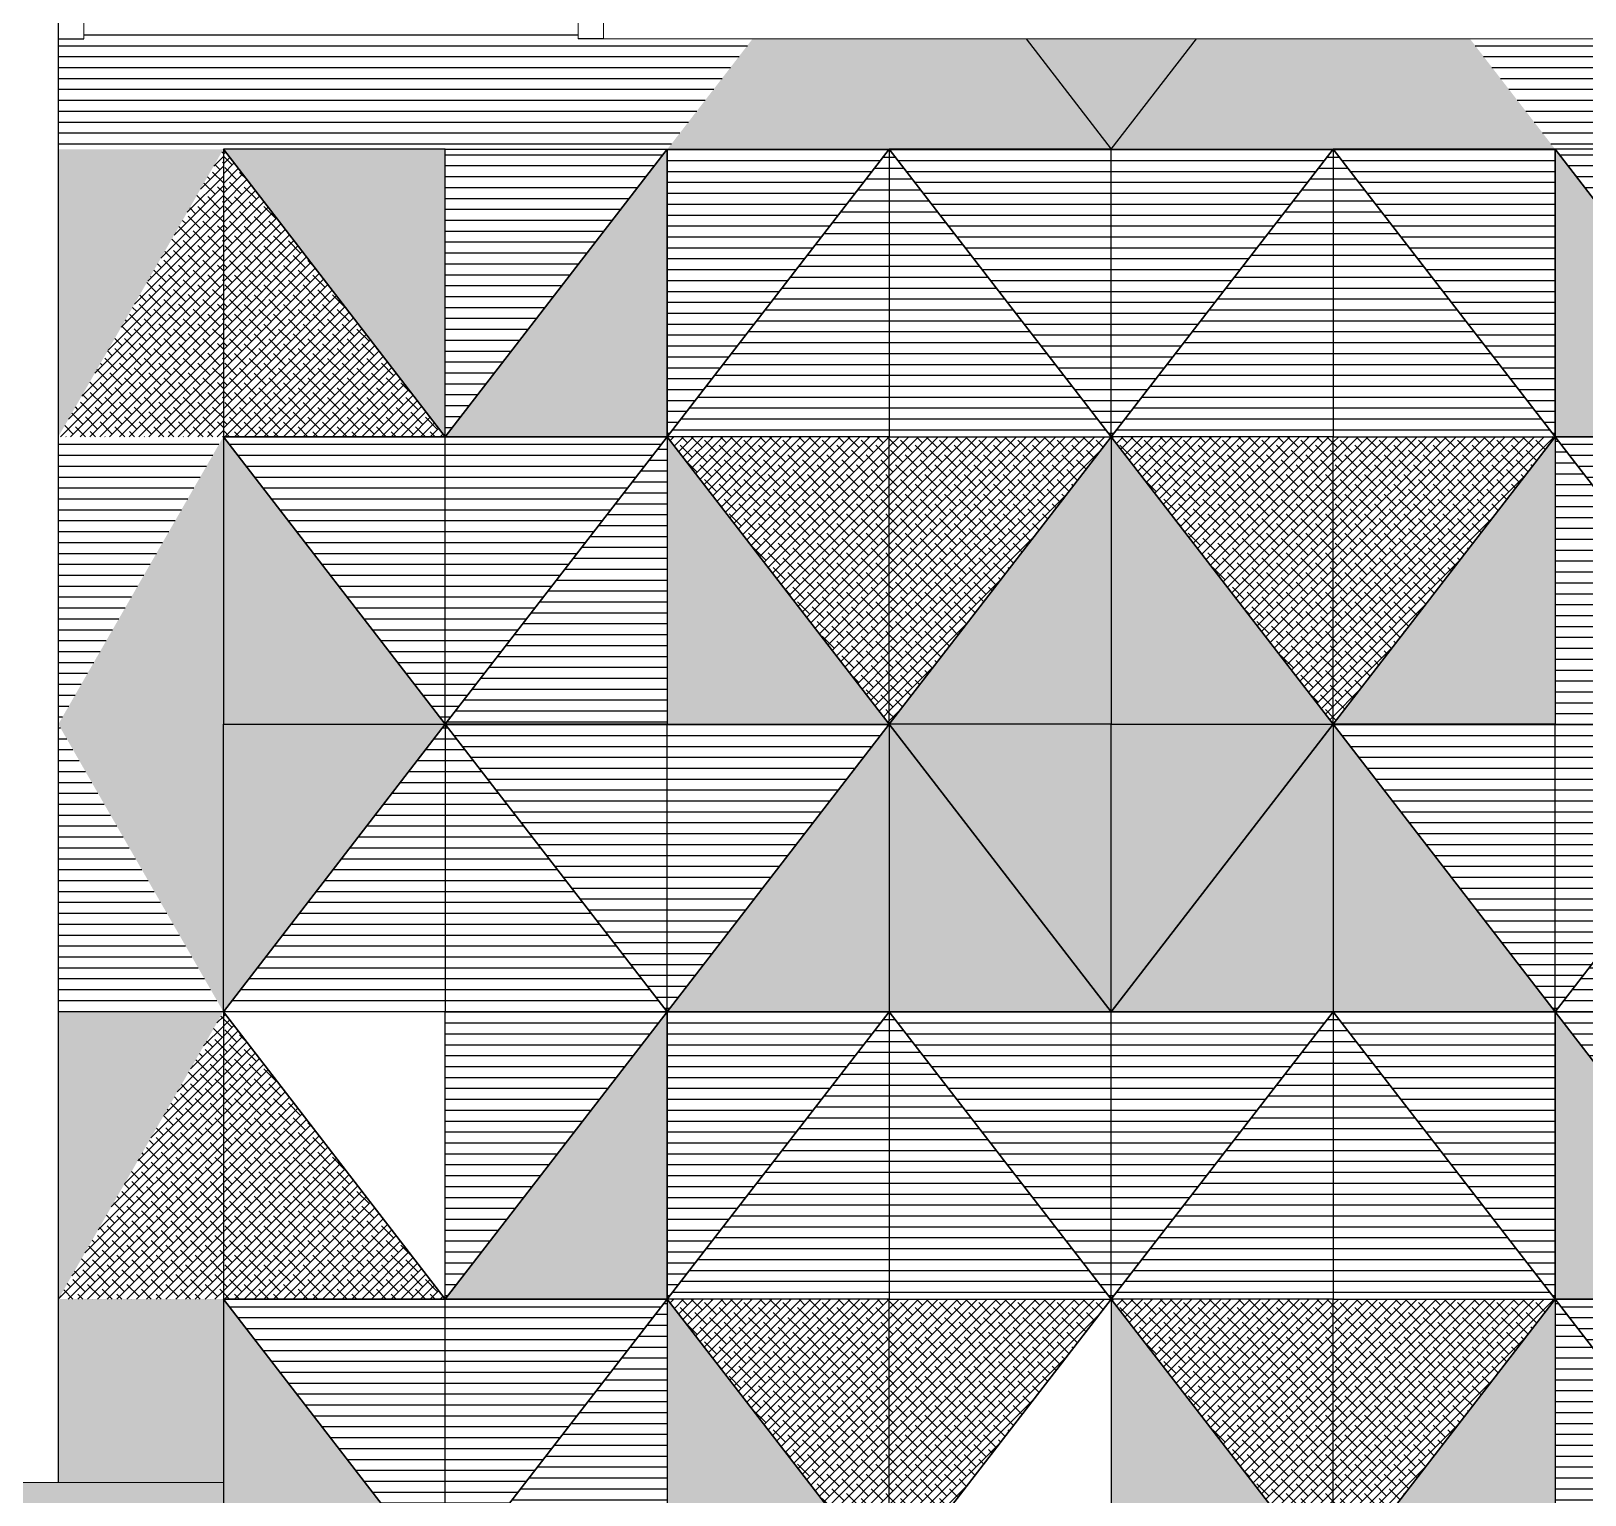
# Model space of a CAD drawing. Header units: millimetres. Extents: x 86441 to 190201, y 16532 to 98188.
# Drawn here: x 88124.35 to 88167.11, y 59592.29 to 59632.57 of the extents above; entities that cross this region are included whole.
import ezdxf

# ---------------------------------------------------------------- set-up
doc = ezdxf.new("R2010")
doc.units = ezdxf.units.MM
doc.header["$LTSCALE"] = 0.1
doc.layers.add('COLUMN', color=1, linetype='Continuous', lineweight=0)
pattern_1 = [(0, (86279.24475, 59338.5705), (0, 0.3), [])]
pattern_2 = [(45, (86313.67637, 59353.97049), (-0.134703842, 0.134703842), []), (135, (86313.67637, 59353.97049), (-0.404111525, 0.134703842), [0.47625, -0.28575])]
pattern_3 = [(45, (86295.35266, 59378.98807), (-0.134703842, 0.134703842), []), (135, (86295.35266, 59378.98807), (-0.404111525, 0.134703842), [0.47625, -0.28575])]
pattern_4 = [(0, (86279.24475, 59362.29686), (0, 0.3), [])]
pattern_5 = [(0, (86262.15266, 59039.96376), (0, 0.3), [])]
pattern_6 = [(45, (86313.67637, 59377.69686), (-0.134703842, 0.134703842), []), (135, (86313.67637, 59377.69686), (-0.404111525, 0.134703842), [0.47625, -0.28575])]
pattern_7 = [(45, (86281.59069, 59353.97049), (-0.134703842, 0.134703842), []), (135, (86281.59069, 59353.97049), (-0.404111525, 0.134703842), [0.47625, -0.28575])]
pattern_8 = [(0, (86234.86697, 59347.38807), (0, 0.3), [])]
pattern_9 = [(45, (86281.59069, 59377.69686), (-0.134703842, 0.134703842), []), (135, (86281.59069, 59377.69686), (-0.404111525, 0.134703842), [0.47625, -0.28575])]

msp = doc.modelspace()

# ---------------------------------------------------------------- hatches: boundary and pattern name
at = {"true_color": 0x65502f, "transparency": 33554687}
h = msp.add_hatch(dxfattribs=at)
h.set_pattern_fill('_USER', color=59, scale=0.3, pattern_type=0)
h.set_pattern_definition(pattern_5)
h.paths.add_polyline_path([(88144.213, 59632.353), (88139.405, 59632.353), (88139.405, 59632.753), (88125.805, 59632.753), (88125.805, 59632.353), (88125.105, 59632.353), (88125.105, 59629.314), (88141.861, 59629.314)])
h.paths.add_polyline_path([(88141.861, 59629.314), (88135.753, 59629.314), (88135.753, 59621.406)])
at = {"true_color": 0xb1a785, "transparency": 33554687}
h = msp.add_hatch(color=253, dxfattribs=at)
h.dxf.hatch_style = 1
h.paths.add_polyline_path([(88202.94, 59632.353), (88200.566, 59632.353), (88202.93, 59629.314), (88202.94, 59629.314)])
h.paths.add_polyline_path([(88202.94, 59632.353), (88202.94, 59629.302), (88205.385, 59629.302)])
h.paths.add_polyline_path([(88180.906, 59632.353), (88176.239, 59632.353), (88178.576, 59629.314)])
h.paths.add_polyline_path([(88156.418, 59632.353), (88151.738, 59632.353), (88154.076, 59629.314)])
h.paths.add_polyline_path([(88141.861, 59629.314), (88135.753, 59621.406), (88141.861, 59621.406)])
at = {"true_color": 0x66682c, "transparency": 33554687}
h = msp.add_hatch(color=77, dxfattribs=at)
h.dxf.hatch_style = 1
h.paths.add_polyline_path([(88151.73, 59632.353), (88144.207, 59632.353), (88141.861, 59629.314), (88154.076, 59629.314)])
h.paths.add_polyline_path([(88163.946, 59632.353), (88156.423, 59632.353), (88154.076, 59629.314), (88166.292, 59629.314)])
h.paths.add_polyline_path([(88200.593, 59632.353), (88193.07, 59632.353), (88190.724, 59629.314), (88202.94, 59629.314)])
at = {"true_color": 0x65502f, "transparency": 33554687}
h = msp.add_hatch(dxfattribs=at)
h.set_pattern_fill('_USER', color=59, scale=0.3, pattern_type=0)
h.set_pattern_definition(pattern_5)
h.paths.add_polyline_path([(88193.072, 59632.353), (88180.906, 59632.353), (88178.576, 59629.314), (88190.724, 59629.314)])
h.paths.add_polyline_path([(88176.239, 59632.353), (88163.943, 59632.353), (88166.292, 59629.314), (88178.508, 59629.314), (88178.576, 59629.314)])
h.paths.add_polyline_path([(88166.292, 59629.314), (88172.4, 59629.314), (88172.4, 59621.406)])
h = msp.add_hatch(dxfattribs=at)
h.set_pattern_fill('ANSI38', color=59, scale=0.06)
h.set_pattern_definition([(45, (86262.15266, 59039.96376), (-0.134703842, 0.134703842), []), (135, (86262.15266, 59039.96376), (-0.404111525, 0.134703842), [0.47625, -0.28575])])
h.paths.add_polyline_path([(88129.645, 59629.314), (88129.645, 59621.406), (88125.105, 59621.406)])
at = {"true_color": 0x66682c, "transparency": 33554687}
h = msp.add_hatch(color=77, dxfattribs=at)
h.dxf.hatch_style = 1
h.paths.add_polyline_path([(88129.645, 59629.314), (88125.105, 59629.314), (88125.105, 59621.406)])
at = {"true_color": 0x65502f, "transparency": 33554687}
h = msp.add_hatch(dxfattribs=at)
h.set_pattern_fill('ANSI38', color=59, scale=0.06)
h.set_pattern_definition([(45, (86295.35266, 59402.71445), (-0.134703842, 0.134703842), []), (135, (86295.35266, 59402.71445), (-0.404111525, 0.134703842), [0.47625, -0.28575])])
h.paths.add_polyline_path([(88129.645, 59629.314), (88129.645, 59621.406), (88135.753, 59621.406)])
at = {"true_color": 0x66682c, "transparency": 33554687}
h = msp.add_hatch(color=77, dxfattribs=at)
h.dxf.hatch_style = 1
h.paths.add_polyline_path([(88129.645, 59629.314), (88135.753, 59629.314), (88135.753, 59621.406)])
at = {"true_color": 0x65502f, "transparency": 33554687}
h = msp.add_hatch(dxfattribs=at)
h.set_pattern_fill('_USER', color=59, scale=0.3, pattern_type=0)
h.set_pattern_definition([(0, (86306.76847, 59363.80566), (0, 0.3), [])])
h.paths.add_polyline_path([(88147.968, 59629.314), (88141.861, 59629.314), (88141.861, 59621.406)])
h = msp.add_hatch(dxfattribs=at)
h.set_pattern_fill('_USER', color=59, scale=0.3, pattern_type=0)
h.set_pattern_definition([(0, (86290.908, 59378.29686), (0, 0.3), [])])
h.paths.add_polyline_path([(88141.861, 59621.406), (88147.968, 59621.406), (88147.968, 59629.314)])
h = msp.add_hatch(dxfattribs=at)
h.set_pattern_fill('_USER', color=59, scale=0.3, pattern_type=0)
h.set_pattern_definition([(0, (86312.87637, 59378.29686), (0, 0.3), [])])
h.paths.add_polyline_path([(88154.076, 59621.406), (88147.968, 59621.406), (88147.968, 59629.314)])
at = {"true_color": 0x242b7a, "transparency": 33554687}
h = msp.add_hatch(dxfattribs=at)
h.set_pattern_fill('_USER', color=177, scale=0.3, pattern_type=0)
h.set_pattern_definition([(0, (86279.16847, 59363.20566), (0, 0.3), [])])
h.paths.add_polyline_path([(88154.076, 59629.314), (88147.968, 59629.314), (88154.076, 59621.406)])
at = {"true_color": 0x65502f, "transparency": 33554687}
h = msp.add_hatch(dxfattribs=at)
h.set_pattern_fill('_USER', color=59, scale=0.3, pattern_type=0)
h.set_pattern_definition([(0, (86280.7907, 59378.29686), (0, 0.3), [])])
h.paths.add_polyline_path([(88154.076, 59621.406), (88160.184, 59621.406), (88160.184, 59629.314)])
at = {"true_color": 0x242b7a, "transparency": 33554687}
h = msp.add_hatch(dxfattribs=at)
h.set_pattern_fill('_USER', color=177, scale=0.3, pattern_type=0)
h.set_pattern_definition([(0, (86247.08278, 59363.20566), (0, 0.3), [])])
h.paths.add_polyline_path([(88154.076, 59621.406), (88160.184, 59629.314), (88154.076, 59629.314)])
at = {"true_color": 0x65502f, "transparency": 33554687}
h = msp.add_hatch(dxfattribs=at)
h.set_pattern_fill('_USER', color=59, scale=0.3, pattern_type=0)
h.set_pattern_definition([(0, (86274.68278, 59363.80566), (0, 0.3), [])])
h.paths.add_polyline_path([(88160.184, 59629.314), (88166.292, 59629.314), (88166.292, 59621.406)])
h = msp.add_hatch(dxfattribs=at)
h.set_pattern_fill('_USER', color=59, scale=0.3, pattern_type=0)
h.set_pattern_definition([(0, (86258.8223, 59378.29686), (0, 0.3), [])])
h.paths.add_polyline_path([(88166.292, 59621.406), (88160.184, 59621.406), (88160.184, 59629.314)])
at = {"true_color": 0xb1a785, "transparency": 33554687}
h = msp.add_hatch(color=253, dxfattribs=at)
h.dxf.hatch_style = 1
h.paths.add_polyline_path([(88166.292, 59621.406), (88172.4, 59621.406), (88166.292, 59629.314)])
h = msp.add_hatch(color=253, dxfattribs=at)
h.dxf.hatch_style = 1
h.paths.add_polyline_path([(88129.645, 59613.497), (88125.105, 59613.497), (88129.645, 59621.406)])
at = {"true_color": 0x65502f, "transparency": 33554687}
h = msp.add_hatch(dxfattribs=at)
h.set_pattern_fill('_USER', color=59, scale=0.3, pattern_type=0)
h.set_pattern_definition(pattern_4)
h.paths.add_polyline_path([(88129.645, 59621.406), (88125.105, 59621.406), (88125.105, 59613.497)])
h = msp.add_hatch(dxfattribs=at)
h.set_pattern_fill('_USER', color=59, scale=0.3, pattern_type=0)
h.set_pattern_definition(pattern_4)
h.paths.add_polyline_path([(88129.645, 59621.406), (88135.753, 59621.406), (88135.753, 59613.497)])
at = {"true_color": 0xb1a785, "transparency": 33554687}
h = msp.add_hatch(color=253, dxfattribs=at)
h.dxf.hatch_style = 1
h.paths.add_polyline_path([(88129.645, 59613.497), (88135.753, 59613.497), (88129.645, 59621.406)])
at = {"true_color": 0x242b7a, "transparency": 33554687}
h = msp.add_hatch(dxfattribs=at)
h.set_pattern_fill('_USER', color=177, scale=0.3, pattern_type=0)
h.set_pattern_definition(pattern_5)
h.paths.add_polyline_path([(88141.861, 59621.406), (88135.753, 59613.497), (88141.861, 59613.497)])
at = {"true_color": 0x65502f, "transparency": 33554687}
h = msp.add_hatch(dxfattribs=at)
h.set_pattern_fill('_USER', color=59, scale=0.3, pattern_type=0)
h.set_pattern_definition(pattern_4)
h.paths.add_polyline_path([(88141.861, 59621.406), (88135.753, 59621.406), (88135.753, 59613.497)])
at = {"true_color": 0xb1a785, "transparency": 33554687}
h = msp.add_hatch(color=253, dxfattribs=at)
h.dxf.hatch_style = 1
h.paths.add_polyline_path([(88141.861, 59613.497), (88147.968, 59613.497), (88141.861, 59621.406)])
at = {"true_color": 0x65502f, "transparency": 33554687}
h = msp.add_hatch(dxfattribs=at)
h.set_pattern_fill('ANSI38', color=59, scale=0.06)
h.set_pattern_definition(pattern_6)
h.paths.add_polyline_path([(88147.968, 59613.497), (88147.968, 59621.406), (88141.861, 59621.406)])
h = msp.add_hatch(dxfattribs=at)
h.set_pattern_fill('ANSI38', color=59, scale=0.06)
h.set_pattern_definition(pattern_6)
h.paths.add_polyline_path([(88154.076, 59621.406), (88147.968, 59621.406), (88147.968, 59613.497)])
at = {"true_color": 0xb1a785, "transparency": 33554687}
h = msp.add_hatch(color=253, dxfattribs=at)
h.dxf.hatch_style = 1
h.paths.add_polyline_path([(88154.076, 59621.406), (88147.968, 59613.497), (88154.076, 59613.497)])
at = {"true_color": 0x65502f, "transparency": 33554687}
h = msp.add_hatch(dxfattribs=at)
h.set_pattern_fill('ANSI38', color=59, scale=0.06)
h.set_pattern_definition(pattern_9)
h.paths.add_polyline_path([(88160.184, 59613.497), (88160.184, 59621.406), (88154.076, 59621.406)])
at = {"true_color": 0xb1a785, "transparency": 33554687}
h = msp.add_hatch(color=253, dxfattribs=at)
h.dxf.hatch_style = 1
h.paths.add_polyline_path([(88154.076, 59613.497), (88160.184, 59613.497), (88154.076, 59621.406)])
h = msp.add_hatch(color=253, dxfattribs=at)
h.dxf.hatch_style = 1
h.paths.add_polyline_path([(88166.292, 59621.406), (88160.184, 59613.497), (88166.292, 59613.497)])
at = {"true_color": 0x65502f, "transparency": 33554687}
h = msp.add_hatch(dxfattribs=at)
h.set_pattern_fill('ANSI38', color=59, scale=0.06)
h.set_pattern_definition(pattern_9)
h.paths.add_polyline_path([(88166.292, 59621.406), (88160.184, 59621.406), (88160.184, 59613.497)])
at = {"true_color": 0x242b7a, "transparency": 33554687}
h = msp.add_hatch(dxfattribs=at)
h.set_pattern_fill('_USER', color=177, scale=0.3, pattern_type=0)
h.set_pattern_definition(pattern_8)
h.paths.add_polyline_path([(88166.292, 59613.497), (88172.4, 59613.497), (88166.292, 59621.406)])
at = {"true_color": 0x65502f, "transparency": 33554687}
h = msp.add_hatch(dxfattribs=at)
h.set_pattern_fill('_USER', color=59, scale=0.3, pattern_type=0)
h.set_pattern_definition([(0, (86247.15907, 59362.29686), (0, 0.3), [])])
h.paths.add_polyline_path([(88166.292, 59621.406), (88172.4, 59621.406), (88172.4, 59613.497)])
at = {"true_color": 0xb1a785, "transparency": 33554687}
h = msp.add_hatch(color=253, dxfattribs=at)
h.dxf.hatch_style = 1
h.paths.add_polyline_path([(88129.645, 59605.588), (88125.105, 59613.497), (88129.645, 59613.497)])
at = {"true_color": 0x65502f, "transparency": 33554687}
h = msp.add_hatch(dxfattribs=at)
h.set_pattern_fill('_USER', color=59, scale=0.3, pattern_type=0)
h.set_pattern_definition(pattern_4)
h.paths.add_polyline_path([(88129.645, 59605.588), (88125.105, 59605.588), (88125.105, 59613.497)])
h = msp.add_hatch(dxfattribs=at)
h.set_pattern_fill('_USER', color=59, scale=0.3, pattern_type=0)
h.set_pattern_definition(pattern_4)
h.paths.add_polyline_path([(88129.645, 59605.588), (88135.753, 59605.588), (88135.753, 59613.497)])
at = {"true_color": 0xb1a785, "transparency": 33554687}
h = msp.add_hatch(color=253, dxfattribs=at)
h.dxf.hatch_style = 1
h.paths.add_polyline_path([(88129.645, 59605.588), (88135.753, 59613.497), (88129.645, 59613.497)])
at = {"true_color": 0x65502f, "transparency": 33554687}
h = msp.add_hatch(dxfattribs=at)
h.set_pattern_fill('_USER', color=59, scale=0.3, pattern_type=0)
h.set_pattern_definition([(0, (86300.66056, 59359.89686), (0, 0.3), [])])
h.paths.add_polyline_path([(88141.861, 59605.588), (88135.753, 59605.588), (88135.753, 59613.497)])
at = {"true_color": 0x242b7a, "transparency": 33554687}
h = msp.add_hatch(dxfattribs=at)
h.set_pattern_fill('_USER', color=177, scale=0.3, pattern_type=0)
h.set_pattern_definition([(0, (86266.95266, 59347.38807), (0, 0.3), [])])
h.paths.add_polyline_path([(88141.861, 59613.497), (88135.753, 59613.497), (88141.861, 59605.588)])
at = {"true_color": 0x66682c, "transparency": 33554687}
h = msp.add_hatch(color=77, dxfattribs=at)
h.dxf.hatch_style = 1
h.paths.add_polyline_path([(88141.861, 59605.588), (88147.968, 59605.588), (88147.968, 59613.497)])
at = {"true_color": 0x242b7a, "transparency": 33554687}
h = msp.add_hatch(dxfattribs=at)
h.set_pattern_fill('_USER', color=177, scale=0.3, pattern_type=0)
h.set_pattern_definition([(0, (86292.76847, 59347.38807), (0, 0.3), [])])
h.paths.add_polyline_path([(88147.968, 59613.497), (88141.861, 59613.497), (88141.861, 59605.588)])
at = {"true_color": 0x66682c, "transparency": 33554687}
h = msp.add_hatch(color=77, dxfattribs=at)
h.dxf.hatch_style = 1
h.paths.add_polyline_path([(88154.076, 59605.588), (88147.968, 59605.588), (88147.968, 59613.497)])
at = {"true_color": 0xb1a785, "transparency": 33554687}
h = msp.add_hatch(color=253, dxfattribs=at)
h.dxf.hatch_style = 1
h.paths.add_polyline_path([(88154.076, 59613.497), (88147.968, 59613.497), (88154.076, 59605.588)])
at = {"true_color": 0x66682c, "transparency": 33554687}
h = msp.add_hatch(color=77, dxfattribs=at)
h.dxf.hatch_style = 1
h.paths.add_polyline_path([(88154.076, 59605.588), (88160.184, 59605.588), (88160.184, 59613.497)])
at = {"true_color": 0xb1a785, "transparency": 33554687}
h = msp.add_hatch(color=253, dxfattribs=at)
h.dxf.hatch_style = 1
h.paths.add_polyline_path([(88154.076, 59605.588), (88160.184, 59613.497), (88154.076, 59613.497)])
at = {"true_color": 0x66682c, "transparency": 33554687}
h = msp.add_hatch(color=77, dxfattribs=at)
h.dxf.hatch_style = 1
h.paths.add_polyline_path([(88166.292, 59605.588), (88160.184, 59605.588), (88160.184, 59613.497)])
at = {"true_color": 0x242b7a, "transparency": 33554687}
h = msp.add_hatch(dxfattribs=at)
h.set_pattern_fill('_USER', color=177, scale=0.3, pattern_type=0)
h.set_pattern_definition([(0, (86260.68278, 59347.38807), (0, 0.3), [])])
h.paths.add_polyline_path([(88166.292, 59613.497), (88160.184, 59613.497), (88166.292, 59605.588)])
at = {"true_color": 0x65502f, "transparency": 33554687}
h = msp.add_hatch(dxfattribs=at)
h.set_pattern_fill('_USER', color=59, scale=0.3, pattern_type=0)
h.set_pattern_definition([(0, (86268.57488, 59359.89686), (0, 0.3), [])])
h.paths.add_polyline_path([(88166.292, 59605.588), (88172.4, 59605.588), (88172.4, 59613.497)])
at = {"true_color": 0x242b7a, "transparency": 33554687}
h = msp.add_hatch(dxfattribs=at)
h.set_pattern_fill('_USER', color=177, scale=0.3, pattern_type=0)
h.set_pattern_definition(pattern_8)
h.paths.add_polyline_path([(88166.292, 59605.588), (88172.4, 59613.497), (88166.292, 59613.497)])
at = {"true_color": 0x65502f, "transparency": 33554687}
h = msp.add_hatch(dxfattribs=at)
h.set_pattern_fill('ANSI38', color=59, scale=0.06)
h.set_pattern_definition(pattern_3)
h.paths.add_polyline_path([(88129.645, 59605.588), (88129.645, 59597.679), (88125.105, 59597.679)])
at = {"true_color": 0x66682c, "transparency": 33554687}
h = msp.add_hatch(color=77, dxfattribs=at)
h.dxf.hatch_style = 1
h.paths.add_polyline_path([(88129.645, 59605.588), (88125.105, 59605.588), (88125.105, 59597.679)])
at = {"true_color": 0x65502f, "transparency": 33554687}
h = msp.add_hatch(dxfattribs=at)
h.set_pattern_fill('ANSI38', color=59, scale=0.06)
h.set_pattern_definition(pattern_3)
h.paths.add_polyline_path([(88129.645, 59605.588), (88129.645, 59597.679), (88135.753, 59597.679)])
h = msp.add_hatch(dxfattribs=at)
h.set_pattern_fill('_USER', color=59, scale=0.3, pattern_type=0)
h.set_pattern_definition([(0, (86300.66056, 59340.07928), (0, 0.3), [])])
h.paths.add_polyline_path([(88141.861, 59605.588), (88135.753, 59605.588), (88135.753, 59597.679)])
at = {"true_color": 0xb1a785, "transparency": 33554687}
h = msp.add_hatch(color=253, dxfattribs=at)
h.dxf.hatch_style = 1
h.paths.add_polyline_path([(88141.861, 59605.588), (88135.753, 59597.679), (88141.861, 59597.679)])
at = {"true_color": 0x65502f, "transparency": 33554687}
h = msp.add_hatch(dxfattribs=at)
h.set_pattern_fill('_USER', color=59, scale=0.3, pattern_type=0)
h.set_pattern_definition([(0, (86306.76847, 59340.07928), (0, 0.3), [])])
h.paths.add_polyline_path([(88147.968, 59605.588), (88141.861, 59605.588), (88141.861, 59597.679)])
h = msp.add_hatch(dxfattribs=at)
h.set_pattern_fill('_USER', color=59, scale=0.3, pattern_type=0)
h.set_pattern_definition([(0, (86290.908, 59354.5705), (0, 0.3), [])])
h.paths.add_polyline_path([(88141.861, 59597.679), (88147.968, 59597.679), (88147.968, 59605.588)])
h = msp.add_hatch(dxfattribs=at)
h.set_pattern_fill('_USER', color=59, scale=0.3, pattern_type=0)
h.set_pattern_definition([(0, (86312.87637, 59354.5705), (0, 0.3), [])])
h.paths.add_polyline_path([(88154.076, 59597.679), (88147.968, 59597.679), (88147.968, 59605.588)])
at = {"true_color": 0x242b7a, "transparency": 33554687}
h = msp.add_hatch(dxfattribs=at)
h.set_pattern_fill('_USER', color=177, scale=0.3, pattern_type=0)
h.set_pattern_definition([(0, (86279.16847, 59339.47928), (0, 0.3), [])])
h.paths.add_polyline_path([(88154.076, 59605.588), (88147.968, 59605.588), (88154.076, 59597.679)])
at = {"true_color": 0x65502f, "transparency": 33554687}
h = msp.add_hatch(dxfattribs=at)
h.set_pattern_fill('_USER', color=59, scale=0.3, pattern_type=0)
h.set_pattern_definition([(0, (86280.7907, 59354.5705), (0, 0.3), [])])
h.paths.add_polyline_path([(88154.076, 59597.679), (88160.184, 59597.679), (88160.184, 59605.588)])
at = {"true_color": 0x242b7a, "transparency": 33554687}
h = msp.add_hatch(dxfattribs=at)
h.set_pattern_fill('_USER', color=177, scale=0.3, pattern_type=0)
h.set_pattern_definition([(0, (86247.08278, 59339.47928), (0, 0.3), [])])
h.paths.add_polyline_path([(88154.076, 59597.679), (88160.184, 59605.588), (88154.076, 59605.588)])
at = {"true_color": 0x65502f, "transparency": 33554687}
h = msp.add_hatch(dxfattribs=at)
h.set_pattern_fill('_USER', color=59, scale=0.3, pattern_type=0)
h.set_pattern_definition([(0, (86274.68278, 59340.07928), (0, 0.3), [])])
h.paths.add_polyline_path([(88160.184, 59605.588), (88166.292, 59605.588), (88166.292, 59597.679)])
h = msp.add_hatch(dxfattribs=at)
h.set_pattern_fill('_USER', color=59, scale=0.3, pattern_type=0)
h.set_pattern_definition([(0, (86258.8223, 59354.5705), (0, 0.3), [])])
h.paths.add_polyline_path([(88166.292, 59597.679), (88160.184, 59597.679), (88160.184, 59605.588)])
h = msp.add_hatch(dxfattribs=at)
h.set_pattern_fill('_USER', color=59, scale=0.3, pattern_type=0)
h.set_pattern_definition([(0, (86268.57488, 59340.07928), (0, 0.3), [])])
h.paths.add_polyline_path([(88166.292, 59605.588), (88172.4, 59605.588), (88172.4, 59597.679)])
at = {"true_color": 0xb1a785, "transparency": 33554687}
h = msp.add_hatch(color=253, dxfattribs=at)
h.dxf.hatch_style = 1
h.paths.add_polyline_path([(88166.292, 59597.679), (88172.4, 59597.679), (88166.292, 59605.588)])
h = msp.add_hatch(color=253, dxfattribs=at)
h.dxf.hatch_style = 1
h.paths.add_polyline_path([(88129.645, 59597.679), (88125.105, 59597.679), (88125.105, 59592.633), (88129.645, 59592.633)])
h.paths.add_polyline_path([(88129.645, 59589.77), (88135.753, 59589.77), (88129.645, 59597.679)])
at = {"true_color": 0x65502f, "transparency": 33554687}
h = msp.add_hatch(dxfattribs=at)
h.set_pattern_fill('_USER', color=59, scale=0.3, pattern_type=0)
h.set_pattern_definition(pattern_1)
h.paths.add_polyline_path([(88129.645, 59597.679), (88135.753, 59597.679), (88135.753, 59589.77)])
at = {"true_color": 0x242b7a, "transparency": 33554687}
h = msp.add_hatch(dxfattribs=at)
h.set_pattern_fill('_USER', color=177, scale=0.3, pattern_type=0)
h.set_pattern_definition([(0, (86266.95266, 59323.6617), (0, 0.3), [])])
h.paths.add_polyline_path([(88141.861, 59597.679), (88135.753, 59589.77), (88141.861, 59589.77)])
at = {"true_color": 0x65502f, "transparency": 33554687}
h = msp.add_hatch(dxfattribs=at)
h.set_pattern_fill('_USER', color=59, scale=0.3, pattern_type=0)
h.set_pattern_definition(pattern_1)
h.paths.add_polyline_path([(88141.861, 59597.679), (88135.753, 59597.679), (88135.753, 59589.77)])
at = {"true_color": 0xb1a785, "transparency": 33554687}
h = msp.add_hatch(color=253, dxfattribs=at)
h.dxf.hatch_style = 1
h.paths.add_polyline_path([(88141.861, 59589.77), (88147.968, 59589.77), (88141.861, 59597.679)])
at = {"true_color": 0x65502f, "transparency": 33554687}
h = msp.add_hatch(dxfattribs=at)
h.set_pattern_fill('ANSI38', color=59, scale=0.06)
h.set_pattern_definition(pattern_2)
h.paths.add_polyline_path([(88147.968, 59589.77), (88147.968, 59597.679), (88141.861, 59597.679)])
h = msp.add_hatch(dxfattribs=at)
h.set_pattern_fill('ANSI38', color=59, scale=0.06)
h.set_pattern_definition(pattern_2)
h.paths.add_polyline_path([(88154.076, 59597.679), (88147.968, 59597.679), (88147.968, 59589.77)])
h = msp.add_hatch(dxfattribs=at)
h.set_pattern_fill('ANSI38', color=59, scale=0.06)
h.set_pattern_definition(pattern_7)
h.paths.add_polyline_path([(88160.184, 59589.77), (88160.184, 59597.679), (88154.076, 59597.679)])
at = {"true_color": 0xb1a785, "transparency": 33554687}
h = msp.add_hatch(color=253, dxfattribs=at)
h.dxf.hatch_style = 1
h.paths.add_polyline_path([(88154.076, 59589.77), (88160.184, 59589.77), (88154.076, 59597.679)])
h = msp.add_hatch(color=253, dxfattribs=at)
h.dxf.hatch_style = 1
h.paths.add_polyline_path([(88166.292, 59597.679), (88160.184, 59589.77), (88166.292, 59589.77)])
at = {"true_color": 0x65502f, "transparency": 33554687}
h = msp.add_hatch(dxfattribs=at)
h.set_pattern_fill('ANSI38', color=59, scale=0.06)
h.set_pattern_definition(pattern_7)
h.paths.add_polyline_path([(88166.292, 59597.679), (88160.184, 59597.679), (88160.184, 59589.77)])
at = {"true_color": 0x242b7a, "transparency": 33554687}
h = msp.add_hatch(dxfattribs=at)
h.set_pattern_fill('_USER', color=177, scale=0.3, pattern_type=0)
h.set_pattern_definition([(0, (86234.86697, 59323.6617), (0, 0.3), [])])
h.paths.add_polyline_path([(88166.292, 59589.77), (88172.4, 59589.77), (88166.292, 59597.679)])
at = {"true_color": 0x65502f, "transparency": 33554687}
h = msp.add_hatch(dxfattribs=at)
h.set_pattern_fill('_USER', color=59, scale=0.3, pattern_type=0)
h.set_pattern_definition([(0, (86247.15907, 59338.5705), (0, 0.3), [])])
h.paths.add_polyline_path([(88166.292, 59597.679), (88172.4, 59597.679), (88172.4, 59589.77)])
at = {"layer": 'COLUMN', "true_color": 0xed1f24, "transparency": 33554687}
h = msp.add_hatch(dxfattribs=at)
h.set_pattern_fill('AR-CONC', color=240, scale=0.04)
h.set_pattern_definition([(50, (86262.1527, 59039.964), (7.287387, -0.637563), [0.762, -8.382]), (355, (86262.153, 59039.964), (-1.409737, 7.642274), [0.6096, -6.705623]), (100.45144, (86262.76, 59039.9106), (5.87765, 7.00471), [0.6476, -7.12361]), (46.1842, (86262.153, 59041.996), (10.84316, -1.681693), [1.143, -12.573]), (96.63556, (86263.056, 59041.856), (9.496165, 9.897045), [0.9714, -10.685424]), (351.18415, (86262.153, 59041.996), (9.496165, 9.897045), [0.9144, -10.05839]), (21, (86263.1687, 59041.488), (6.064576, -4.090608), [0.762, -8.382]), (326, (86263.169, 59041.488), (2.47208, 7.367519), [0.6096, -6.7056]), (71.45144, (86263.674, 59041.147), (8.536657, 3.27691), [0.6476, -7.123598]), (37.5, (86262.1527, 59039.9638), (0.123544, 3.3822016), [0, -6.62432, 0, -6.8072, 0, -6.731]), (7.5, (86262.1527, 59039.9638), (2.6727865, 4.007223), [0, -3.88112, 0, -6.47192, 0, -2.5654]), (327.5, (86259.887, 59039.9638), (5.4236238, -0.2291498), [0, -2.54, 0, -7.9248, 0, -10.5156]), (317.5, (86258.871, 59039.9638), (5.925167, 1.01706), [0, -3.302, 0, -5.26288, 0, -7.4676])])
h.paths.add_polyline_path([(88413.41, 59679.236), (88390.11, 59679.236), (88390.11, 59673.196), (88413.41, 59673.196)])
h.paths.add_polyline_path([(88224.145, 59674.033), (88200.845, 59674.033), (88200.845, 59667.993), (88224.105, 59667.993)])
h.paths.add_polyline_path([(88048.205, 59783.493), (88022.605, 59783.493), (88022.605, 59775.913), (88048.205, 59775.913), (88048.205, 59776.431)])
h.paths.add_polyline_path([(88315.125, 59575.293), (88307.465, 59575.293), (88307.465, 59550.673), (88315.125, 59550.673)])
h.paths.add_polyline_path([(88206.885, 59573.953), (88200.845, 59573.953), (88200.845, 59550.673), (88206.885, 59550.673)])
h.paths.add_polyline_path([(88129.645, 59592.633), (88123.605, 59592.633), (88123.605, 59569.353), (88129.645, 59569.353)])
h.paths.add_polyline_path([(88048.205, 59576.933), (88022.605, 59576.933), (88022.605, 59569.353), (88048.205, 59569.353)])
h.paths.add_polyline_path([(88129.645, 59778.893), (88129.645, 59783.493), (88123.605, 59783.493), (88123.605, 59760.213), (88129.645, 59760.213)])
h.paths.add_polyline_path([(88206.885, 59783.493), (88200.845, 59783.493), (88200.845, 59760.213), (88206.885, 59760.213)])
h.paths.add_polyline_path([(88504.39, 59580.496), (88499.79, 59580.496), (88496.73, 59580.496), (88496.73, 59573.749), (88496.73, 59560.476), (88496.73, 59555.876), (88504.39, 59555.876)])
h.paths.add_polyline_path([(88396.15, 59587.256), (88391.61, 59587.256), (88390.11, 59587.256), (88390.11, 59579.156), (88390.11, 59555.876), (88396.15, 59555.876), (88396.15, 59560.476)])
h.paths.add_polyline_path([(88396.15, 59784.096), (88396.15, 59788.696), (88390.11, 59788.696), (88390.11, 59765.416), (88391.61, 59765.416), (88391.61, 59765.431), (88396.15, 59765.431), (88396.15, 59778.704)])
at = {"layer": 'COLUMN', "lineweight": 9, "true_color": 0x636466, "transparency": 33554687}
h = msp.add_hatch(dxfattribs=at)
h.set_pattern_fill('STEEL', color=251, scale=1.6)
h.set_pattern_definition([(45, (86262.1527, 59039.964), (-3.592102, 3.592102), []), (45, (86262.1527, 59042.504), (-3.592102, 3.592102), [])])
h.paths.add_polyline_path([(88267.675, 59581.293), (88260.885, 59581.293), (88260.885, 59578.293), (88267.675, 59578.293)])
h.paths.add_polyline_path([(88465.91, 59711.09), (88462.91, 59711.09), (88462.91, 59688.09), (88465.91, 59688.09)], flags=17)
h.paths.add_polyline_path([(88447.91, 59691.09), (88426.91, 59691.09), (88426.91, 59688.09), (88447.91, 59688.09)], flags=17)
h.paths.add_polyline_path([(88295.185, 59618.113), (88240.645, 59618.113), (88240.645, 59615.113), (88295.185, 59615.113)])
h.paths.add_polyline_path([(88260.885, 59573.953), (88260.885, 59579.162), (88257.885, 59579.162), (88257.885, 59573.953), (88257.885, 59555.273), (88260.885, 59555.273)])
h.paths.add_polyline_path([(88285.675, 59579.273), (88282.675, 59579.273), (88282.675, 59555.273), (88285.675, 59555.273), (88285.675, 59565.283)])
h.paths.add_polyline_path([(88257.885, 59577.113), (88248.885, 59577.113), (88248.885, 59574.113), (88257.885, 59574.113)])
h.paths.add_polyline_path([(88260.885, 59597.113), (88257.885, 59597.113), (88257.885, 59589.404), (88260.885, 59589.404)])
h.paths.add_polyline_path([(88257.885, 59597.113), (88224.885, 59597.113), (88224.885, 59594.113), (88257.885, 59594.113)])
h.paths.add_polyline_path([(88233.885, 59594.113), (88230.885, 59594.113), (88230.885, 59574.113), (88233.885, 59574.113), (88233.885, 59577.113)])
h.paths.add_polyline_path([(88310.525, 59581.293), (88307.465, 59581.293), (88300.675, 59581.293), (88300.675, 59578.293), (88307.465, 59578.293), (88310.525, 59578.293)], flags=17)
h.paths.add_polyline_path([(88123.605, 59573.953), (88048.205, 59573.953), (88048.205, 59569.353), (88123.605, 59569.353)])
h.paths.add_polyline_path([(88200.845, 59573.953), (88194.865, 59573.953), (88194.865, 59569.353), (88200.845, 59569.353)])
h.paths.add_polyline_path([(88137.085, 59573.953), (88129.645, 59573.953), (88129.645, 59569.353), (88137.085, 59569.353)])
h.paths.add_polyline_path([(88307.465, 59555.273), (88301.966, 59555.273), (88301.966, 59550.673), (88307.465, 59550.673)])
h.paths.add_polyline_path([(88291.173, 59555.273), (88277.177, 59555.273), (88277.177, 59550.673), (88291.173, 59550.673)])
h.paths.add_polyline_path([(88266.269, 59555.273), (88206.885, 59555.273), (88206.885, 59550.673), (88266.269, 59550.673)])
h.paths.add_polyline_path([(88299.785, 59615.113), (88295.185, 59615.113), (88295.185, 59600.793), (88310.525, 59600.793), (88310.525, 59575.333), (88315.125, 59575.333), (88315.125, 59605.393), (88299.785, 59605.393)])
h.paths.add_polyline_path([(88299.785, 59679.953), (88295.185, 59679.953), (88295.185, 59672.893), (88299.785, 59672.893)])
h.paths.add_polyline_path([(88299.785, 59783.493), (88295.185, 59783.493), (88279.905, 59783.493), (88279.905, 59778.893), (88295.185, 59778.893), (88295.185, 59737.733), (88299.785, 59737.733)])
h.paths.add_polyline_path([(88222.125, 59783.493), (88206.885, 59783.493), (88206.885, 59778.893), (88222.125, 59778.893)])
h.paths.add_polyline_path([(88137.085, 59783.493), (88129.645, 59783.493), (88129.645, 59778.893), (88137.085, 59778.893)])
h.paths.add_polyline_path([(88200.845, 59783.493), (88194.865, 59783.493), (88194.865, 59778.893), (88200.845, 59778.893)])
h.paths.add_polyline_path([(88123.605, 59783.493), (88048.205, 59783.493), (88048.205, 59778.893), (88123.605, 59778.893)])
edge = h.paths.add_edge_path()
edge.add_line((88499.79, 59580.496), (88504.39, 59580.496))
edge.add_line((88499.854, 59605.961), (88499.79, 59580.386))
edge.add_line((88504.39, 59610.596), (88504.39, 59580.496))
edge.add_line((88489.05, 59610.596), (88504.39, 59610.596))
edge.add_line((88484.452, 59605.996), (88499.854, 59605.961))
edge.add_line((88489.05, 59788.696), (88489.05, 59610.596))
edge.add_line((88484.452, 59784.096), (88484.452, 59605.996))
edge.add_line((88396.15, 59788.696), (88489.05, 59788.696))
edge.add_line((88396.15, 59784.096), (88484.452, 59784.096))
edge.add_line((88396.15, 59788.696), (88396.15, 59784.096))
h.paths.add_polyline_path([(88496.73, 59560.476), (88496.73, 59555.876), (88396.15, 59555.876), (88396.15, 59560.476)])

# ---------------------------------------------------------------- linework, layer by layer
at = {"transparency": 33554687}
for p, q in [((88125.105, 59592.633), (88125.105, 59633.853)), ((88125.105, 59632.353), (88125.805, 59632.353)), ((88141.861, 59629.314), (88154.076, 59629.314)), ((88154.076, 59629.314), (88166.292, 59629.314))]:
    msp.add_line(p, q, dxfattribs=at)
at = {"color": 4, "lineweight": 5, "transparency": 33554687}
for p, q in [((88125.105, 59633.853), (88125.105, 59632.353)), ((88140.105, 59633.853), (88140.105, 59632.353)), ((88125.805, 59632.353), (88125.805, 59632.853)), ((88139.405, 59632.353), (88139.405, 59632.853)), ((88125.105, 59632.353), (88125.805, 59632.353)), ((88139.405, 59632.353), (88140.105, 59632.353))]:
    msp.add_line(p, q, dxfattribs=at)
at = {"color": 7, "true_color": 0xffffff, "transparency": 33554687}
for p, q in [((88125.105, 59632.353), (88125.805, 59632.353)), ((88140.105, 59632.353), (88139.405, 59632.353))]:
    msp.add_line(p, q, dxfattribs=at)
at = {"color": 4, "lineweight": 18, "transparency": 33554687}
for p, q in [((88125.105, 59632.353), (88125.105, 59592.633)), ((88140.105, 59632.353), (88205.385, 59632.353))]:
    msp.add_line(p, q, dxfattribs=at)
at = {"transparency": 33554687}
msp.add_lwpolyline([(88151.738, 59632.353), (88154.076, 59629.314), (88156.418, 59632.353)], dxfattribs=at)
at = {"color": 253, "true_color": 0xb1a785, "transparency": 33554687}
for points in [[(88129.645, 59629.314), (88129.645, 59621.406), (88135.753, 59621.406)], [(88135.753, 59621.406), (88135.753, 59629.314), (88141.861, 59629.314)], [(88141.861, 59629.314), (88141.861, 59621.406), (88135.753, 59621.406)], [(88141.861, 59621.406), (88141.861, 59629.314), (88147.968, 59629.314)], [(88147.968, 59629.314), (88147.968, 59621.406), (88141.861, 59621.406)], [(88147.968, 59629.314), (88147.968, 59621.406), (88154.076, 59621.406)], [(88154.076, 59621.406), (88154.076, 59629.314), (88147.968, 59629.314)], [(88160.184, 59629.314), (88160.184, 59621.406), (88154.076, 59621.406)], [(88154.076, 59621.406), (88154.076, 59629.314), (88160.184, 59629.314)], [(88166.292, 59621.406), (88166.292, 59629.314), (88160.184, 59629.314)], [(88160.184, 59629.314), (88160.184, 59621.406), (88166.292, 59621.406)], [(88172.4, 59621.406), (88172.4, 59629.314), (88166.292, 59629.314)], [(88166.292, 59629.314), (88166.292, 59621.406), (88172.4, 59621.406)], [(88135.753, 59613.497), (88135.753, 59621.406), (88129.645, 59621.406)], [(88129.645, 59621.406), (88129.645, 59613.497), (88135.753, 59613.497)], [(88141.861, 59621.406), (88141.861, 59613.497), (88135.753, 59613.497)], [(88135.753, 59613.497), (88135.753, 59621.406), (88141.861, 59621.406)], [(88141.861, 59621.406), (88141.861, 59613.497), (88147.968, 59613.497)], [(88147.968, 59613.497), (88147.968, 59621.406), (88141.861, 59621.406)], [(88147.968, 59613.497), (88147.968, 59621.406), (88154.076, 59621.406)], [(88154.076, 59621.406), (88154.076, 59613.497), (88147.968, 59613.497)], [(88160.184, 59613.497), (88160.184, 59621.406), (88154.076, 59621.406)], [(88154.076, 59621.406), (88154.076, 59613.497), (88160.184, 59613.497)], [(88166.292, 59621.406), (88166.292, 59613.497), (88160.184, 59613.497)], [(88160.184, 59613.497), (88160.184, 59621.406), (88166.292, 59621.406)], [(88166.292, 59621.406), (88166.292, 59613.497), (88172.4, 59613.497)], [(88172.4, 59613.497), (88172.4, 59621.406), (88166.292, 59621.406)], [(88135.753, 59613.497), (88135.753, 59605.588), (88129.645, 59605.588)], [(88129.645, 59605.588), (88129.645, 59613.497), (88135.753, 59613.497)], [(88135.753, 59613.497), (88135.753, 59605.588), (88141.861, 59605.588)], [(88141.861, 59605.588), (88141.861, 59613.497), (88135.753, 59613.497)], [(88141.861, 59605.588), (88141.861, 59613.497), (88147.968, 59613.497)], [(88154.076, 59605.588), (88154.076, 59613.497), (88147.968, 59613.497)], [(88154.076, 59605.588), (88154.076, 59613.497), (88160.184, 59613.497)], [(88166.292, 59605.588), (88166.292, 59613.497), (88160.184, 59613.497)], [(88172.4, 59613.497), (88172.4, 59605.588), (88166.292, 59605.588)], [(88166.292, 59605.588), (88166.292, 59613.497), (88172.4, 59613.497)], [(88129.645, 59605.588), (88129.645, 59597.679), (88135.753, 59597.679)], [(88135.753, 59597.679), (88135.753, 59605.588), (88141.861, 59605.588)], [(88141.861, 59605.588), (88141.861, 59597.679), (88135.753, 59597.679)], [(88141.861, 59597.679), (88141.861, 59605.588), (88147.968, 59605.588)], [(88147.968, 59605.588), (88147.968, 59597.679), (88141.861, 59597.679)], [(88147.968, 59605.588), (88147.968, 59597.679), (88154.076, 59597.679)], [(88154.076, 59597.679), (88154.076, 59605.588), (88147.968, 59605.588)], [(88160.184, 59605.588), (88160.184, 59597.679), (88154.076, 59597.679)], [(88154.076, 59597.679), (88154.076, 59605.588), (88160.184, 59605.588)], [(88166.292, 59597.679), (88166.292, 59605.588), (88160.184, 59605.588)], [(88160.184, 59605.588), (88160.184, 59597.679), (88166.292, 59597.679)], [(88172.4, 59597.679), (88172.4, 59605.588), (88166.292, 59605.588)], [(88166.292, 59605.588), (88166.292, 59597.679), (88172.4, 59597.679)], [(88135.753, 59589.77), (88135.753, 59597.679), (88129.645, 59597.679)], [(88129.645, 59597.679), (88129.645, 59589.77), (88135.753, 59589.77)], [(88141.861, 59597.679), (88141.861, 59589.77), (88135.753, 59589.77)], [(88135.753, 59589.77), (88135.753, 59597.679), (88141.861, 59597.679)], [(88141.861, 59597.679), (88141.861, 59589.77), (88147.968, 59589.77)], [(88147.968, 59589.77), (88147.968, 59597.679), (88141.861, 59597.679)], [(88147.968, 59589.77), (88147.968, 59597.679), (88154.076, 59597.679)], [(88154.076, 59597.679), (88154.076, 59589.77), (88147.968, 59589.77)], [(88160.184, 59589.77), (88160.184, 59597.679), (88154.076, 59597.679)], [(88154.076, 59597.679), (88154.076, 59589.77), (88160.184, 59589.77)], [(88166.292, 59597.679), (88166.292, 59589.77), (88160.184, 59589.77)], [(88160.184, 59589.77), (88160.184, 59597.679), (88166.292, 59597.679)], [(88166.292, 59597.679), (88166.292, 59589.77), (88172.4, 59589.77)], [(88172.4, 59589.77), (88172.4, 59597.679), (88166.292, 59597.679)]]:
    msp.add_lwpolyline(points, close=True, dxfattribs=at)
at = {"color": 77, "true_color": 0x66682c, "transparency": 33554687}
for points in [[(88135.753, 59621.406), (88135.753, 59629.314), (88129.645, 59629.314)], [(88147.968, 59613.497), (88147.968, 59605.588), (88141.861, 59605.588)], [(88147.968, 59613.497), (88147.968, 59605.588), (88154.076, 59605.588)], [(88160.184, 59613.497), (88160.184, 59605.588), (88154.076, 59605.588)], [(88160.184, 59613.497), (88160.184, 59605.588), (88166.292, 59605.588)], [(88135.753, 59597.679), (88135.753, 59605.588), (88129.645, 59605.588)]]:
    msp.add_lwpolyline(points, close=True, dxfattribs=at)
at = {"layer": 'COLUMN', "transparency": 33554687}
for p in [(88123.605, 59592.633), (88129.645, 59569.353)]:
    msp.add_line(p, (88129.645, 59592.633), dxfattribs=at)

doc.saveas('drawing.dxf')
